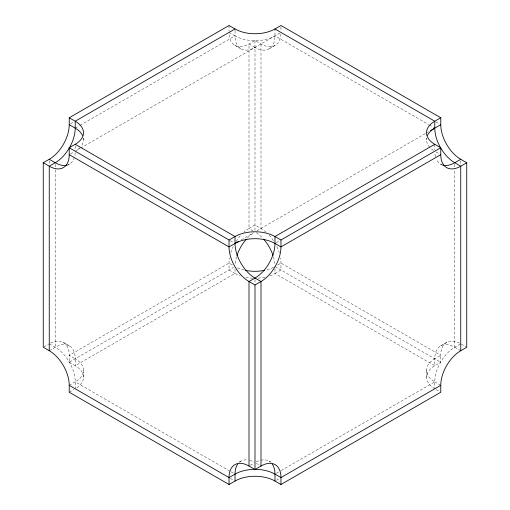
<?xml version="1.0" encoding="UTF-8"?>
<svg xmlns="http://www.w3.org/2000/svg" width="510" height="510" viewBox="0 0 510 510"><rect width="100%" height="100%" fill="white"/><g stroke="black" fill="none" stroke-linecap="round" stroke-linejoin="round"><path stroke-width="0.38" stroke-dasharray="2.55 1.91" d="M70.609 123.885L74.052 121.896M75.225 128.137L79.356 125.753M80.044 125.358L235.027 35.878A28.248 16.307 0 0 0 274.973 35.878L428.578 124.561M280.927 33.902A28.248 16.307 60 0 1 260.992 43.956L255 40.494L249.007 43.956A28.248 16.307 -60 0 1 229.073 33.902M70.565 153.899L73.893 151.974M75.225 151.202L80.044 148.423M80.733 148.021L280.965 32.417M67.377 165.291L69.373 164.137M269.127 48.813L275.119 45.352M43.93 346.876L48.59 344.186M49.253 350.721L55.246 347.259A28.248 16.307 -60 0 1 75.225 358.798A28.248 16.307 0 0 1 75.225 381.862L75.225 388.779M241.224 239.885L253.623 232.726M256.995 230.781L425.825 133.308M426.513 132.912L428.578 131.72M50.56 343.096A28.248 16.307 -60 0 1 69.232 355.336L69.232 362.253L233.65 267.329M276.35 242.671L279.799 240.682M69.232 385.318L75.225 381.862L230.201 471.336M277.638 264.996L280.965 263.077L440.767 355.336A28.248 16.307 60 0 1 460.747 343.804L454.754 347.259A28.248 16.307 60 0 0 434.775 358.798A28.248 16.307 0 0 0 434.775 381.862L434.775 388.779M69.232 392.241L73.893 389.551M238.878 462.34L240.873 461.187M440.627 345.863L446.62 342.401M250.34 465.279L254.337 462.972M269.758 275.827A28.248 16.307 0 0 0 274.973 273.456L434.775 365.715L434.775 358.798L440.767 355.336L440.767 362.253L434.775 365.715A28.248 16.307 0 0 0 434.137 388.397M276.35 473.325L280.487 470.94M281.176 470.539L434.775 381.862A28.248 16.307 -60 0 1 454.754 347.259L454.754 169.894M276.35 480.248L279.799 478.259M435.948 121.896L439.39 123.885M429.267 124.956L433.398 127.347M229.035 32.417L235.027 35.878A28.248 16.307 -60 0 0 255 47.411A28.248 16.307 60 0 0 274.973 35.878L274.973 28.962M255 47.411L249.007 43.956L249.007 228.474A28.248 16.307 -60 0 0 243.837 232.248M436.107 151.974L439.435 153.899M234.88 45.352L240.873 48.813M440.627 164.137L442.623 165.291M266.163 232.248A28.248 16.307 60 0 0 260.992 228.474L255 225.018L249.007 228.474L253.005 230.781M461.41 344.186L466.739 347.259M454.754 347.259L460.747 350.721M230.201 240.682L233.65 242.671M274.973 266.532L440.767 362.253M232.362 264.996L229.035 263.077L69.232 355.336L75.225 358.798L75.225 365.715A28.248 16.307 0 0 1 75.862 388.397M434.775 381.862L440.767 385.318M436.107 389.551L440.767 392.241M63.38 342.401L69.373 345.863M269.127 461.187L271.122 462.34M49.253 343.804L55.246 347.259A28.248 16.307 60 0 1 75.225 381.862M256.332 463.354L260.992 466.044M69.232 362.253L75.225 365.715L235.027 273.456A28.248 16.307 0 0 0 240.242 275.827M230.89 471.737L235.027 474.121M230.201 478.259L233.65 480.248M460.747 160.867L460.747 164.845M454.754 164.328L454.754 169.103M434.775 144.285L434.775 149.666M426.5 138.133L426.5 139.67M426.5 370.33L426.5 377.247M280.965 27.036L280.965 30.88M274.973 268.84L274.973 273.456L280.965 269.994L280.965 263.077A28.248 16.307 60 0 0 280.532 258.028M260.992 43.956L260.992 228.474M255 40.494L255 231.935M255 279.652L255 283.63M235.027 30.498L235.027 35.878M235.027 268.84L235.027 273.456L229.035 269.994L229.035 263.077A28.248 16.307 -60 0 1 229.468 258.028M229.035 25.5L229.035 30.88M83.5 138.133L83.5 139.67M83.5 370.33L83.5 377.247M75.225 145.822L75.225 149.666M55.246 164.328L55.246 169.103M55.246 169.894L55.246 347.259M49.253 160.867L49.253 164.845M273.628 267.265A28.248 16.307 0 0 1 265.812 270.07M244.188 270.07A28.248 16.307 0 0 1 236.372 267.265M260.795 460.23A28.248 16.307 -60 0 1 270.3 461.99M256.307 461.881A28.248 16.307 -60 0 1 260.17 460.39M239.7 461.99A28.248 16.307 60 0 1 247.356 459.931M249.83 460.39A28.248 16.307 60 0 1 254.35 462.226M442.591 164.991A28.248 16.307 -60 0 1 436.299 159.152M435.457 156.78A28.248 16.307 -60 0 1 434.82 152.688M433.513 150.424A28.248 16.307 0 0 1 430.287 147.83M429.841 147.364A28.248 16.307 0 0 1 426.609 138.248M256.307 232.738A28.248 16.307 60 0 1 262.644 238.106M273.456 256.83A28.248 16.307 60 0 1 274.807 263.428M235.193 263.428A28.248 16.307 -60 0 1 236.544 256.83M247.356 238.106A28.248 16.307 -60 0 1 253.693 232.738M269.114 235.161A28.248 16.307 60 0 1 273.966 241.491M276.841 246.649A28.248 16.307 60 0 1 279.244 252.699M75.18 152.688A28.248 16.307 60 0 1 74.543 156.78M74.364 157.405A28.248 16.307 60 0 1 67.409 164.991M83.391 138.248A28.248 16.307 0 0 1 81.345 145.911M79.713 147.83A28.248 16.307 0 0 1 76.487 150.424M265.123 277.147A28.248 16.307 0 0 1 257.219 278.179M252.781 278.179A28.248 16.307 0 0 1 244.876 277.147M230.756 252.699A28.248 16.307 -60 0 1 233.159 246.649M236.034 241.491A28.248 16.307 -60 0 1 240.886 235.161"/><path stroke-width="0.76" d="M49.253 350.721L43.261 347.259L43.261 162.741L49.253 159.279A28.248 16.307 -60 0 0 69.232 124.682L69.232 117.759L229.035 25.5L235.027 28.962A28.248 16.307 0 0 0 274.973 28.962L434.775 121.221L440.767 117.759L440.767 124.682A28.248 16.307 60 0 0 460.747 159.279L466.739 162.741L466.739 347.259L460.747 350.721A28.248 16.307 -60 0 0 440.767 385.318L440.767 392.241L280.965 484.5L274.973 481.038A28.248 16.307 0 0 0 235.027 481.038L229.035 484.5L69.232 392.241L69.232 385.318A28.248 16.307 60 0 0 49.253 350.721L49.253 166.196A28.248 16.307 60 0 0 69.232 154.664L69.232 147.747L75.225 144.285L235.027 236.544A28.248 16.307 0 0 1 274.973 236.544L434.775 144.285L440.767 147.747L440.767 154.664A28.248 16.307 -60 0 0 460.747 166.196L460.747 350.721M235.027 28.962L75.225 121.221L69.232 117.759M274.973 28.962L280.965 25.5L440.767 117.759M69.232 147.747L229.035 240.006L235.027 236.544L235.027 243.468A28.248 16.307 60 0 0 255 278.065L260.992 281.526L260.992 466.044A28.248 16.307 -60 0 1 280.965 477.583L280.965 484.5M238.47 241.479L229.035 246.923L69.232 154.664M430.644 130.528L440.767 124.682M229.035 484.5L229.035 477.583A28.248 16.307 60 0 1 249.007 466.044L249.007 281.526L255 278.065A28.248 16.307 -60 0 0 274.973 243.468L274.973 236.544L280.965 240.006L440.767 147.747M440.767 154.664L280.965 246.923A28.248 16.307 -60 0 1 260.992 281.526L255 284.982L249.007 281.526A28.248 16.307 60 0 1 229.035 246.923L229.035 240.006M460.747 159.279L454.754 162.741A28.248 16.307 -60 0 1 443.292 165.183M466.739 162.741L460.747 166.196L454.754 162.741A28.248 16.307 60 0 1 434.775 128.137L434.775 121.221A28.248 16.307 0 0 0 434.775 144.285M249.007 466.044L255 469.506L260.992 466.044M440.767 385.318L280.965 477.583L274.973 474.121A28.248 16.307 0 0 0 235.027 474.121L229.035 477.583L69.232 385.318M69.232 124.682L75.225 128.137A28.248 16.307 0 0 1 82.537 135.45M49.253 159.279L55.246 162.741A28.248 16.307 60 0 0 66.708 165.183M43.261 162.741L49.253 166.196L55.246 162.741A28.248 16.307 -60 0 0 75.225 128.137L75.225 121.221A28.248 16.307 0 0 1 75.225 144.285M280.965 240.006L280.965 246.923L274.973 243.468A28.248 16.307 0 0 0 235.027 243.468M274.973 481.038L274.973 474.121A28.248 16.307 -60 0 0 272.302 464.132M255 284.982L255 469.506M235.027 481.038L235.027 474.121A28.248 16.307 60 0 1 237.698 464.132M264.429 270.376A28.248 16.307 0 0 1 245.571 270.376M236.971 255.478A28.248 16.307 -60 0 1 246.4 239.145M263.6 239.145A28.248 16.307 60 0 1 273.028 255.478M427.463 135.45A28.248 16.307 0 0 1 434.775 128.137"/></g></svg>
